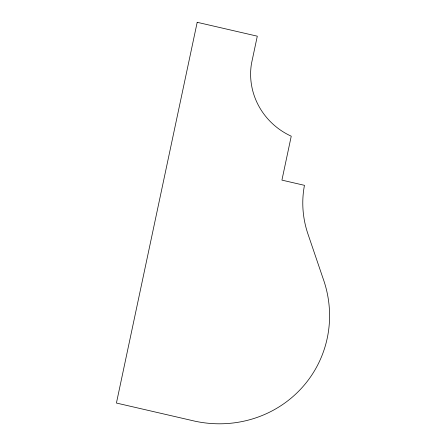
<?xml version="1.0" encoding="UTF-8"?>
<svg xmlns="http://www.w3.org/2000/svg" width="446" height="446" viewBox="0 0 446 446"><rect width="100%" height="100%" fill="white"/><g stroke="black" fill="none" stroke-linecap="round" stroke-linejoin="round"><path stroke-width="0.67" d="M197.193 22.3L116.423 403.045L194.919 421.18A114.243 110.352 28.1 0 0 302.394 387.24A114.243 110.352 28.1 0 0 322.893 277.964L307.924 233.916A99.207 95.829 28.1 0 1 304.456 185.33L281.922 180.128L291.244 136.192A68.216 65.891 28.1 0 1 251.505 63.471L257.297 36.182L197.193 22.3"/></g></svg>
